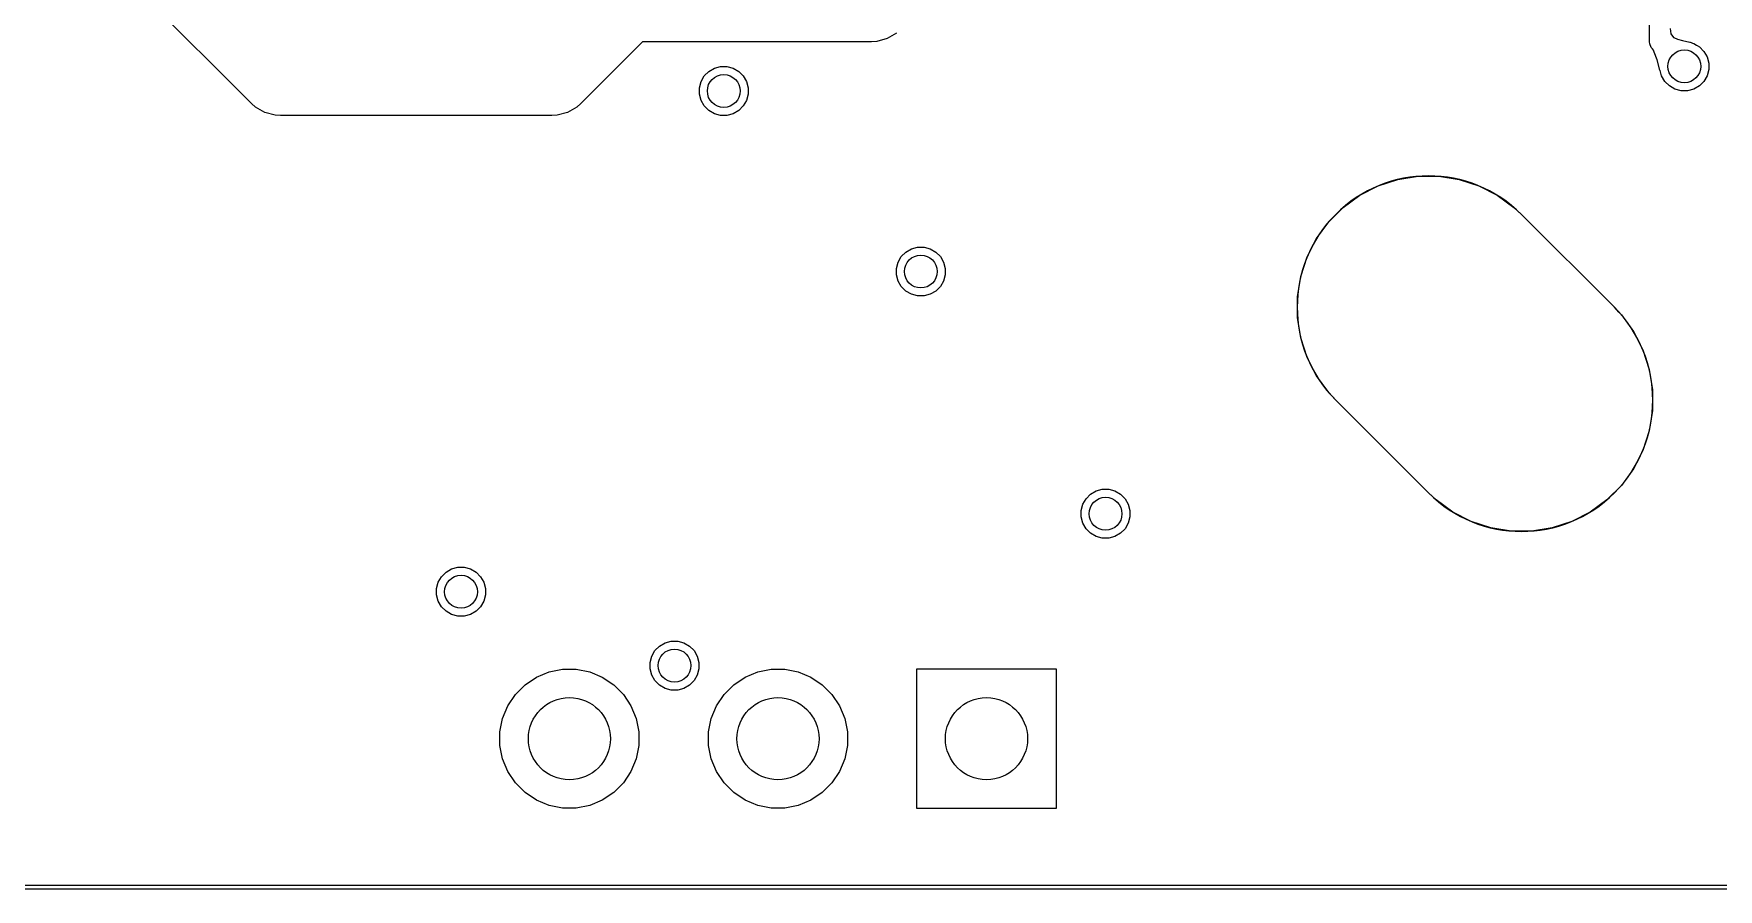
# Model space of a CAD drawing. Extents: x 89 to 178, y -115 to -57.
# Drawn here: x 138.69 to 159.21, y -115.02 to -104.6 of the extents above; entities that cross this region are included whole.
import ezdxf

# ---------------------------------------------------------------- set-up
doc = ezdxf.new("R2010")
doc.units = 0
doc.layers.add('BLACK', color=7, linetype='CONTINUOUS')

msp = doc.modelspace()

# ---------------------------------------------------------------- linework, layer by layer
at = {"layer": 'BLACK', "linetype": 'CONTINUOUS'}
for p, q in [((158.375002, -104.700002), (158.375002, -82.237112)), ((141.346447, -105.453553), (139.792894, -103.9)), ((149.204381, -104.596677), (149.091342, -104.66194)), ((158.62654, -104.539933), (158.63653, -104.604264)), ((158.63653, -104.604264), (158.668576, -104.64732)), ((146.112016, -104.7), (145.358463, -105.453553)), ((148.9, -104.7), (146.112016, -104.7)), ((148.965263, -104.695722), (148.9, -104.7)), ((149.091342, -104.66194), (148.965263, -104.695722)), ((158.377404, -104.724388), (158.375002, -104.700002)), ((158.396068, -104.769448), (158.377404, -104.724388)), ((158.396073, -104.769453), (158.396068, -104.769448)), ((158.411614, -104.78839), (158.396073, -104.769453)), ((158.42414, -104.800916), (158.411614, -104.78839)), ((158.43368, -104.828105), (158.42414, -104.800916)), ((158.433809, -104.828456), (158.43368, -104.828105)), ((158.470172, -104.922369), (158.433809, -104.828456)), ((158.668576, -104.64732), (158.700546, -104.662296)), ((158.700546, -104.662296), (158.717331, -104.670159)), ((158.717331, -104.670159), (158.717333, -104.670159)), ((158.717333, -104.670159), (158.717338, -104.670162)), ((158.717338, -104.670162), (158.779011, -104.683757)), ((158.779011, -104.683757), (158.867514, -104.704256)), ((158.867514, -104.704256), (158.869846, -104.705064)), ((158.869846, -104.705064), (158.881506, -104.710543)), ((158.881506, -104.710543), (158.898199, -104.718386)), ((158.898199, -104.718386), (158.914805, -104.722836)), ((158.914805, -104.722836), (158.945996, -104.740844)), ((158.945996, -104.740844), (158.954387, -104.744787)), ((158.954387, -104.744787), (158.95612, -104.746689)), ((158.95612, -104.746689), (158.982628, -104.761994)), ((158.982628, -104.761994), (159.038006, -104.817372)), ((159.038006, -104.817372), (159.077164, -104.885195)), ((146.917372, -105.061994), (146.985195, -105.022836)), ((146.985195, -105.022836), (147.060842, -105.002567)), ((147.060842, -105.002567), (147.139158, -105.002567)), ((147.139158, -105.002567), (147.214805, -105.022836)), ((147.214805, -105.022836), (147.282628, -105.061994)), ((158.502984, -105.047895), (158.470172, -104.922369)), ((158.506075, -105.05225), (158.502984, -105.047895)), ((158.522836, -105.114805), (158.506075, -105.05225)), ((159.077164, -104.885195), (159.097433, -104.960842)), ((159.097433, -105.039158), (159.077164, -105.114805)), ((159.097433, -104.960842), (159.097433, -105.039158)), ((146.802567, -105.260842), (146.822836, -105.185195)), ((146.822836, -105.185195), (146.861994, -105.117372)), ((146.861994, -105.117372), (146.917372, -105.061994)), ((147.282628, -105.061994), (147.338006, -105.117372)), ((147.338006, -105.117372), (147.377164, -105.185195)), ((147.377164, -105.185195), (147.397433, -105.260842)), ((158.561994, -105.182628), (158.522836, -105.114805)), ((158.617372, -105.238006), (158.561994, -105.182628)), ((158.685195, -105.277164), (158.617372, -105.238006)), ((158.982628, -105.238006), (158.914805, -105.277164)), ((159.038006, -105.182628), (158.982628, -105.238006)), ((159.077164, -105.114805), (159.038006, -105.182628)), ((141.39561, -105.496668), (141.346447, -105.453553)), ((145.358463, -105.453553), (145.309306, -105.496661)), ((146.802567, -105.339158), (146.802567, -105.260842)), ((146.822836, -105.414805), (146.802567, -105.339158)), ((146.861994, -105.482628), (146.822836, -105.414805)), ((147.377164, -105.414805), (147.338006, -105.482628)), ((147.397433, -105.339158), (147.377164, -105.414805)), ((147.397433, -105.260842), (147.397433, -105.339158)), ((158.760842, -105.297433), (158.685195, -105.277164)), ((158.839158, -105.297433), (158.760842, -105.297433)), ((158.914805, -105.277164), (158.839158, -105.297433)), ((141.395619, -105.496677), (141.39561, -105.496668)), ((141.508658, -105.56194), (141.395619, -105.496677)), ((141.634737, -105.595723), (141.508658, -105.56194)), ((141.634752, -105.595723), (141.634737, -105.595723)), ((141.7, -105.6), (141.634752, -105.595723)), ((145.00491, -105.6), (141.7, -105.6)), ((145.070158, -105.595723), (145.00491, -105.6)), ((145.070173, -105.595723), (145.070158, -105.595723)), ((145.196252, -105.56194), (145.070173, -105.595723)), ((145.309291, -105.496677), (145.196252, -105.56194)), ((145.309306, -105.496661), (145.309291, -105.496677)), ((146.917372, -105.538006), (146.861994, -105.482628)), ((146.985195, -105.577164), (146.917372, -105.538006)), ((147.060842, -105.597433), (146.985195, -105.577164)), ((147.139158, -105.597433), (147.060842, -105.597433)), ((147.214805, -105.577164), (147.139158, -105.597433)), ((147.282628, -105.538006), (147.214805, -105.577164)), ((147.338006, -105.482628), (147.282628, -105.538006)), ((154.848318, -106.57009), (155.072021, -106.456108)), ((154.848318, -106.57009), (155.072021, -106.456108)), ((155.072021, -106.456108), (155.310803, -106.378523)), ((155.072021, -106.456108), (155.310803, -106.378523)), ((155.310803, -106.378523), (155.55878, -106.339247)), ((155.310803, -106.378523), (155.55878, -106.339247)), ((155.55878, -106.339247), (155.80985, -106.339247)), ((155.55878, -106.339247), (155.80985, -106.339247)), ((155.80985, -106.339247), (156.057827, -106.378523)), ((155.80985, -106.339247), (156.057827, -106.378523)), ((156.057827, -106.378523), (156.296609, -106.456108)), ((156.057827, -106.378523), (156.296609, -106.456108)), ((156.296609, -106.456108), (156.520312, -106.57009)), ((156.296609, -106.456108), (156.520312, -106.57009)), ((154.645198, -106.717665), (154.848318, -106.57009)), ((154.645198, -106.717665), (154.848318, -106.57009)), ((156.520312, -106.57009), (156.723432, -106.717665)), ((156.520312, -106.57009), (156.723432, -106.717665)), ((154.32009, -107.098318), (154.467665, -106.895198)), ((154.32009, -107.098318), (154.467665, -106.895198)), ((154.467665, -106.895198), (154.645198, -106.717665)), ((154.467665, -106.895198), (154.645198, -106.717665)), ((156.723432, -106.717665), (156.815686, -106.802944)), ((156.723432, -106.717665), (156.815686, -106.802944)), ((156.815686, -106.802944), (157.947056, -107.934314)), ((156.815686, -106.802944), (157.947056, -107.934314)), ((154.206108, -107.322021), (154.32009, -107.098318)), ((154.206108, -107.322021), (154.32009, -107.098318)), ((149.261994, -107.317372), (149.317372, -107.261994)), ((149.317372, -107.261994), (149.385195, -107.222836)), ((149.385195, -107.222836), (149.460842, -107.202567)), ((149.460842, -107.202567), (149.539158, -107.202567)), ((149.539158, -107.202567), (149.614805, -107.222836)), ((149.614805, -107.222836), (149.682628, -107.261994)), ((149.682628, -107.261994), (149.738006, -107.317372)), ((149.202567, -107.460842), (149.222836, -107.385195)), ((149.202567, -107.539158), (149.202567, -107.460842)), ((149.222836, -107.385195), (149.261994, -107.317372)), ((149.738006, -107.317372), (149.777164, -107.385195)), ((149.777164, -107.385195), (149.797433, -107.460842)), ((149.797433, -107.460842), (149.797433, -107.539158)), ((154.128523, -107.560803), (154.206108, -107.322021)), ((154.128523, -107.560803), (154.206108, -107.322021)), ((149.222836, -107.614805), (149.202567, -107.539158)), ((149.261994, -107.682628), (149.222836, -107.614805)), ((149.317372, -107.738006), (149.261994, -107.682628)), ((149.738006, -107.682628), (149.682628, -107.738006)), ((149.777164, -107.614805), (149.738006, -107.682628)), ((149.797433, -107.539158), (149.777164, -107.614805)), ((154.089247, -107.80878), (154.128523, -107.560803)), ((154.089247, -107.80878), (154.128523, -107.560803)), ((149.385195, -107.777164), (149.317372, -107.738006)), ((149.460842, -107.797433), (149.385195, -107.777164)), ((149.539158, -107.797433), (149.460842, -107.797433)), ((149.614805, -107.777164), (149.539158, -107.797433)), ((149.682628, -107.738006), (149.614805, -107.777164)), ((154.089247, -108.05985), (154.089247, -107.80878)), ((154.089247, -108.05985), (154.089247, -107.80878)), ((154.128523, -108.307827), (154.089247, -108.05985)), ((154.128523, -108.307827), (154.089247, -108.05985)), ((157.947056, -107.934314), (158.032335, -108.026568)), ((157.947056, -107.934314), (158.032335, -108.026568)), ((158.032335, -108.026568), (158.17991, -108.229688)), ((158.032335, -108.026568), (158.17991, -108.229688)), ((154.206108, -108.546609), (154.128523, -108.307827)), ((154.206108, -108.546609), (154.128523, -108.307827)), ((158.17991, -108.229688), (158.293892, -108.453391)), ((158.17991, -108.229688), (158.293892, -108.453391)), ((158.293892, -108.453391), (158.371477, -108.692173)), ((158.293892, -108.453391), (158.371477, -108.692173)), ((154.32009, -108.770312), (154.206108, -108.546609)), ((154.32009, -108.770312), (154.206108, -108.546609)), ((158.371477, -108.692173), (158.410753, -108.94015)), ((158.371477, -108.692173), (158.410753, -108.94015)), ((154.467665, -108.973432), (154.32009, -108.770312)), ((154.467665, -108.973432), (154.32009, -108.770312)), ((158.410753, -108.94015), (158.410753, -109.19122)), ((158.410753, -108.94015), (158.410753, -109.19122)), ((154.552944, -109.065686), (154.467665, -108.973432)), ((154.552944, -109.065686), (154.467665, -108.973432)), ((155.684314, -110.197056), (154.552944, -109.065686)), ((155.684314, -110.197056), (154.552944, -109.065686)), ((158.410753, -109.19122), (158.371477, -109.439197)), ((158.410753, -109.19122), (158.371477, -109.439197)), ((158.371477, -109.439197), (158.293892, -109.677979)), ((158.371477, -109.439197), (158.293892, -109.677979)), ((158.293892, -109.677979), (158.17991, -109.901683)), ((158.293892, -109.677979), (158.17991, -109.901683)), ((158.17991, -109.901683), (158.032335, -110.104802)), ((158.17991, -109.901683), (158.032335, -110.104802)), ((151.567372, -110.211994), (151.635195, -110.172836)), ((151.635195, -110.172836), (151.710842, -110.152567)), ((151.710842, -110.152567), (151.789158, -110.152567)), ((151.789158, -110.152567), (151.864805, -110.172836)), ((151.864805, -110.172836), (151.932628, -110.211994)), ((158.032335, -110.104802), (157.854802, -110.282335)), ((158.032335, -110.104802), (157.854802, -110.282335)), ((151.452567, -110.410842), (151.472836, -110.335195)), ((151.472836, -110.335195), (151.511994, -110.267372)), ((151.511994, -110.267372), (151.567372, -110.211994)), ((151.932628, -110.211994), (151.988006, -110.267372)), ((151.988006, -110.267372), (152.027164, -110.335195)), ((152.027164, -110.335195), (152.047433, -110.410842)), ((155.776568, -110.282335), (155.684314, -110.197056)), ((155.776568, -110.282335), (155.684314, -110.197056)), ((155.979688, -110.42991), (155.776568, -110.282335)), ((155.979688, -110.42991), (155.776568, -110.282335)), ((157.854802, -110.282335), (157.651683, -110.42991)), ((157.854802, -110.282335), (157.651683, -110.42991)), ((151.452567, -110.489158), (151.452567, -110.410842)), ((151.472836, -110.564805), (151.452567, -110.489158)), ((151.511994, -110.632628), (151.472836, -110.564805)), ((152.027164, -110.564805), (151.988006, -110.632628)), ((152.047433, -110.489158), (152.027164, -110.564805)), ((152.047433, -110.410842), (152.047433, -110.489158)), ((156.203391, -110.543892), (155.979688, -110.42991)), ((156.203391, -110.543892), (155.979688, -110.42991)), ((156.442173, -110.621477), (156.203391, -110.543892)), ((156.442173, -110.621477), (156.203391, -110.543892)), ((157.427979, -110.543892), (157.189197, -110.621477)), ((157.427979, -110.543892), (157.189197, -110.621477)), ((157.651683, -110.42991), (157.427979, -110.543892)), ((157.651683, -110.42991), (157.427979, -110.543892)), ((151.567372, -110.688006), (151.511994, -110.632628)), ((151.635195, -110.727164), (151.567372, -110.688006)), ((151.710842, -110.747433), (151.635195, -110.727164)), ((151.789158, -110.747433), (151.710842, -110.747433)), ((151.864805, -110.727164), (151.789158, -110.747433)), ((151.932628, -110.688006), (151.864805, -110.727164)), ((151.988006, -110.632628), (151.932628, -110.688006)), ((156.69015, -110.660753), (156.442173, -110.621477)), ((156.69015, -110.660753), (156.442173, -110.621477)), ((156.94122, -110.660753), (156.69015, -110.660753)), ((156.94122, -110.660753), (156.69015, -110.660753)), ((157.189197, -110.621477), (156.94122, -110.660753)), ((157.189197, -110.621477), (156.94122, -110.660753)), ((143.661994, -111.217372), (143.717372, -111.161994)), ((143.717372, -111.161994), (143.785195, -111.122836)), ((143.785195, -111.122836), (143.860842, -111.102567)), ((143.860842, -111.102567), (143.939158, -111.102567)), ((143.939158, -111.102567), (144.014805, -111.122836)), ((144.014805, -111.122836), (144.082628, -111.161994)), ((144.082628, -111.161994), (144.138006, -111.217372)), ((143.602567, -111.360842), (143.622836, -111.285195)), ((143.602567, -111.439158), (143.602567, -111.360842)), ((143.622836, -111.285195), (143.661994, -111.217372)), ((144.138006, -111.217372), (144.177164, -111.285195)), ((144.177164, -111.285195), (144.197433, -111.360842)), ((144.197433, -111.360842), (144.197433, -111.439158)), ((143.622836, -111.514805), (143.602567, -111.439158)), ((143.661994, -111.582628), (143.622836, -111.514805)), ((143.717372, -111.638006), (143.661994, -111.582628)), ((144.138006, -111.582628), (144.082628, -111.638006)), ((144.177164, -111.514805), (144.138006, -111.582628)), ((144.197433, -111.439158), (144.177164, -111.514805)), ((143.785195, -111.677164), (143.717372, -111.638006)), ((143.860842, -111.697433), (143.785195, -111.677164)), ((143.939158, -111.697433), (143.860842, -111.697433)), ((144.014805, -111.677164), (143.939158, -111.697433)), ((144.082628, -111.638006), (144.014805, -111.677164)), ((146.317372, -112.061994), (146.385195, -112.022836)), ((146.385195, -112.022836), (146.460842, -112.002567)), ((146.460842, -112.002567), (146.539158, -112.002567)), ((146.539158, -112.002567), (146.614805, -112.022836)), ((146.614805, -112.022836), (146.682628, -112.061994)), ((146.202567, -112.260842), (146.222836, -112.185195)), ((146.222836, -112.185195), (146.261994, -112.117372)), ((146.261994, -112.117372), (146.317372, -112.061994)), ((146.682628, -112.061994), (146.738006, -112.117372)), ((146.738006, -112.117372), (146.777164, -112.185195)), ((146.777164, -112.185195), (146.797433, -112.260842)), ((144.680766, -112.532941), (144.819313, -112.440367)), ((144.819313, -112.440367), (144.973258, -112.376601)), ((144.973258, -112.376601), (145.136685, -112.344093)), ((145.136685, -112.344093), (145.303315, -112.344093)), ((145.303315, -112.344093), (145.466742, -112.376601)), ((145.466742, -112.376601), (145.620687, -112.440367)), ((145.620687, -112.440367), (145.759234, -112.532941)), ((146.202567, -112.339158), (146.202567, -112.260842)), ((146.222836, -112.414805), (146.202567, -112.339158)), ((146.261994, -112.482628), (146.222836, -112.414805)), ((146.777164, -112.414805), (146.738006, -112.482628)), ((146.797433, -112.339158), (146.777164, -112.414805)), ((146.797433, -112.260842), (146.797433, -112.339158)), ((147.220766, -112.532941), (147.359313, -112.440367)), ((147.359313, -112.440367), (147.513258, -112.376601)), ((147.513258, -112.376601), (147.676685, -112.344093)), ((147.676685, -112.344093), (147.843315, -112.344093)), ((147.843315, -112.344093), (148.006742, -112.376601)), ((148.006742, -112.376601), (148.160687, -112.440367)), ((148.160687, -112.440367), (148.299234, -112.532941)), ((149.45, -114.04), (149.45, -112.34)), ((149.45, -112.34), (151.15, -112.34)), ((151.15, -112.34), (151.15, -114.04)), ((144.562941, -112.650766), (144.680766, -112.532941)), ((145.759234, -112.532941), (145.877059, -112.650766)), ((146.317372, -112.538006), (146.261994, -112.482628)), ((146.385195, -112.577164), (146.317372, -112.538006)), ((146.460842, -112.597433), (146.385195, -112.577164)), ((146.539158, -112.597433), (146.460842, -112.597433)), ((146.614805, -112.577164), (146.539158, -112.597433)), ((146.682628, -112.538006), (146.614805, -112.577164)), ((146.738006, -112.482628), (146.682628, -112.538006)), ((147.102941, -112.650766), (147.220766, -112.532941)), ((148.299234, -112.532941), (148.417059, -112.650766)), ((144.406601, -112.943258), (144.470367, -112.789313)), ((144.470367, -112.789313), (144.562941, -112.650766)), ((145.877059, -112.650766), (145.969633, -112.789313)), ((145.969633, -112.789313), (146.033399, -112.943258)), ((146.946601, -112.943258), (147.010367, -112.789313)), ((147.010367, -112.789313), (147.102941, -112.650766)), ((148.417059, -112.650766), (148.509633, -112.789313)), ((148.509633, -112.789313), (148.573399, -112.943258)), ((144.374093, -113.106685), (144.406601, -112.943258)), ((146.033399, -112.943258), (146.065907, -113.106685)), ((146.914093, -113.106685), (146.946601, -112.943258)), ((148.573399, -112.943258), (148.605907, -113.106685)), ((144.374093, -113.273315), (144.374093, -113.106685)), ((146.065907, -113.106685), (146.065907, -113.273315)), ((146.914093, -113.273315), (146.914093, -113.106685)), ((148.605907, -113.106685), (148.605907, -113.273315)), ((144.406601, -113.436742), (144.374093, -113.273315)), ((144.470367, -113.590687), (144.406601, -113.436742)), ((146.033399, -113.436742), (145.969633, -113.590687)), ((146.065907, -113.273315), (146.033399, -113.436742)), ((146.946601, -113.436742), (146.914093, -113.273315)), ((147.010367, -113.590687), (146.946601, -113.436742)), ((148.573399, -113.436742), (148.509633, -113.590687)), ((148.605907, -113.273315), (148.573399, -113.436742)), ((144.562941, -113.729234), (144.470367, -113.590687)), ((145.969633, -113.590687), (145.877059, -113.729234)), ((147.102941, -113.729234), (147.010367, -113.590687)), ((148.509633, -113.590687), (148.417059, -113.729234)), ((144.680766, -113.847059), (144.562941, -113.729234)), ((144.819313, -113.939633), (144.680766, -113.847059)), ((145.759234, -113.847059), (145.620687, -113.939633)), ((145.877059, -113.729234), (145.759234, -113.847059)), ((147.220766, -113.847059), (147.102941, -113.729234)), ((147.359313, -113.939633), (147.220766, -113.847059)), ((148.299234, -113.847059), (148.160687, -113.939633)), ((148.417059, -113.729234), (148.299234, -113.847059)), ((144.973258, -114.003399), (144.819313, -113.939633)), ((145.136685, -114.035907), (144.973258, -114.003399)), ((145.303315, -114.035907), (145.136685, -114.035907)), ((145.466742, -114.003399), (145.303315, -114.035907)), ((145.620687, -113.939633), (145.466742, -114.003399)), ((147.513258, -114.003399), (147.359313, -113.939633)), ((147.676685, -114.035907), (147.513258, -114.003399)), ((147.843315, -114.035907), (147.676685, -114.035907)), ((148.006742, -114.003399), (147.843315, -114.035907)), ((148.160687, -113.939633), (148.006742, -114.003399)), ((151.15, -114.04), (149.45, -114.04)), ((169.5, -115.025), (97.5, -115.025)), ((97.524182, -114.975), (169.475818, -114.975))]:
    msp.add_line(p, q, dxfattribs=at)
at = {"layer": 'BLACK'}
for centre, radius in [((158.8, -105), 0.2), ((147.1, -105.3), 0.2), ((149.5, -107.5), 0.2), ((151.75, -110.45), 0.2), ((143.9, -111.4), 0.2), ((146.5, -112.3), 0.2), ((145.22, -113.19), 0.5), ((145.22, -113.19), 0.5), ((147.76, -113.19), 0.5), ((147.76, -113.19), 0.5), ((150.3, -113.19), 0.5), ((150.3, -113.19), 0.5)]:
    msp.add_circle(centre, radius, dxfattribs=at)
at = {"layer": 'WHITE', "linetype": 'CONTINUOUS'}
for p, q in [((157.947056, -107.934315), (156.815685, -106.802944)), ((154.552944, -109.065685), (155.684315, -110.197056))]:
    msp.add_line(p, q, dxfattribs=at)
at = {"layer": 'WHITE'}
for centre, radius in [((158.8, -105), 0.2), ((147.1, -105.3), 0.2), ((149.5, -107.5), 0.2), ((151.75, -110.45), 0.2), ((143.9, -111.4), 0.2), ((146.5, -112.3), 0.2), ((145.22, -113.19), 0.5), ((147.76, -113.19), 0.5), ((150.3, -113.19), 0.5)]:
    msp.add_circle(centre, radius, dxfattribs=at)
for centre, start, end in [((155.684315, -107.934315), 45, 225), ((156.815685, -109.065685), 225, 405)]:
    msp.add_arc(centre, 1.599999, start, end, dxfattribs=at)

doc.saveas('drawing.dxf')
